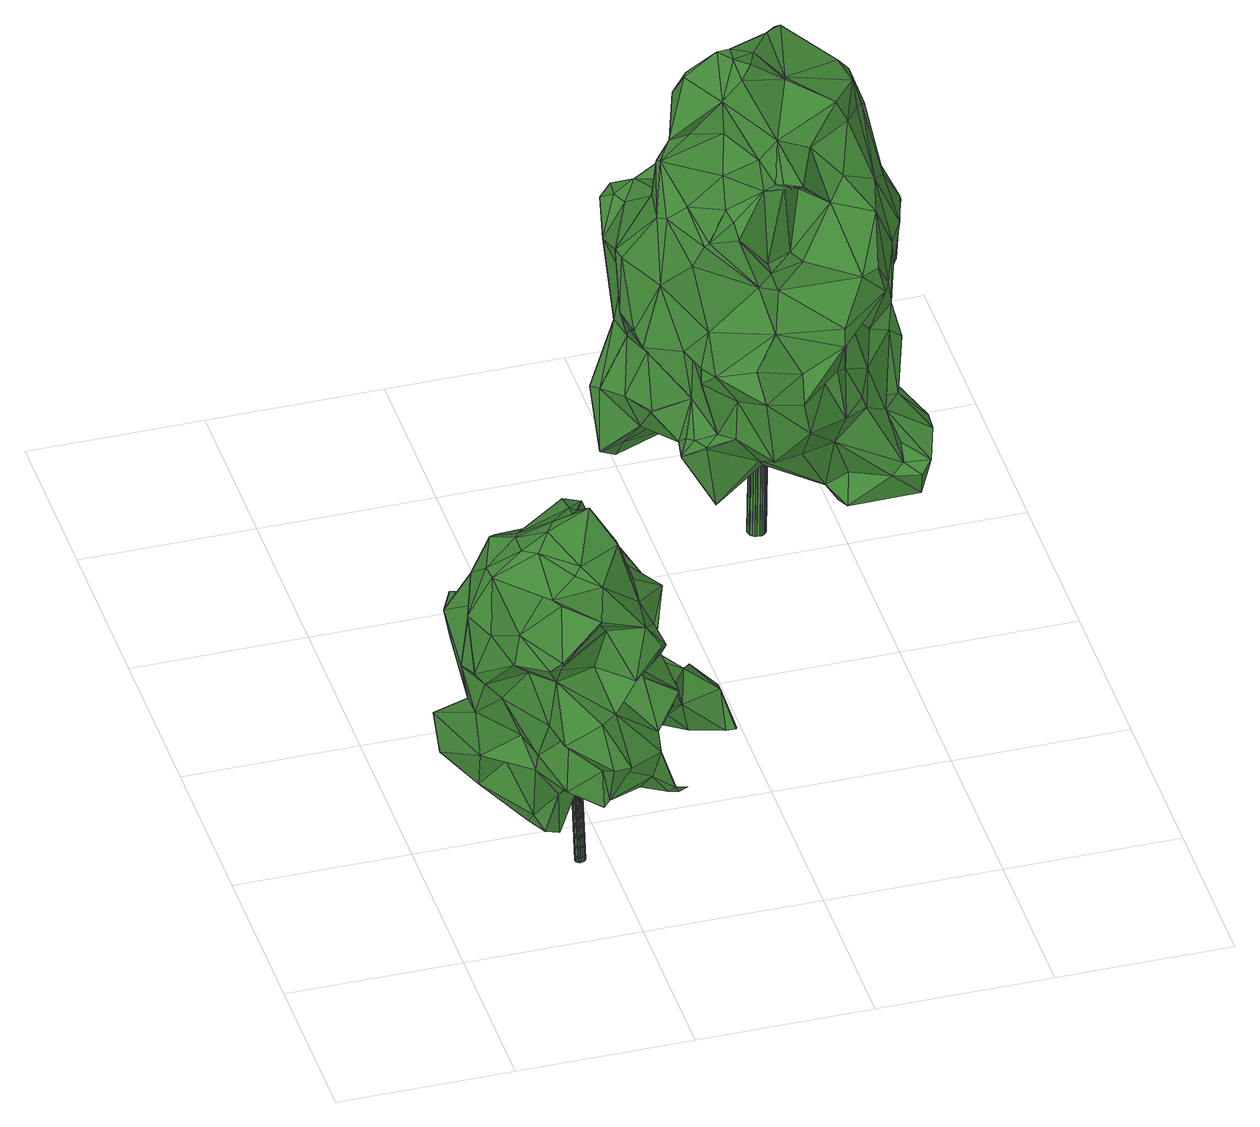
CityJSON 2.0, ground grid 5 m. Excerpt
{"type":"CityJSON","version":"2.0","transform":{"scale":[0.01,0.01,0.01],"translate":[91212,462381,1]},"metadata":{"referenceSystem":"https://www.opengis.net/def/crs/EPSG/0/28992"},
"CityObjects":{
"tree1":{"type":"SolitaryVegetationObject","attributes":{"gtid":214,"crown_width_m":6.85,"crown_median_z":7.04,"trunk_H_m":5.91,"trunk_DBH_m":0.288,"trunk_radius_m":0.144,"trunk_base_height_m":1.13,"original_gtid":"219"},"geometry":[{"type":"Solid","lod":"3","boundaries":[[[[0,1,2]],[[3,4,5]],[[6,7,8]],[[9,10,11]],[[12,13,14]],[[15,16,17]],[[18,19,20]],[[21,22,23]],[[24,10,25]],[[24,26,27]],[[28,29,27]],[[8,30,6]],[[31,32,11]],[[33,34,9]],[[35,16,36]],[[33,37,34]],[[8,7,38]],[[39,40,41]],[[42,43,44]],[[15,17,45]],[[30,46,45]],[[47,48,49]],[[50,51,52]],[[53,20,54]],[[28,27,35]],[[55,56,57]],[[58,59,60]],[[61,62,4]],[[63,64,65]],[[66,65,64]],[[67,68,69]],[[56,70,71]],[[72,73,74]],[[75,76,77]],[[43,39,41]],[[78,79,80]],[[81,59,82]],[[81,82,62]],[[83,38,7]],[[52,84,50]],[[85,50,86]],[[87,88,89]],[[90,91,69]],[[92,6,93]],[[2,94,0]],[[95,96,82]],[[95,82,97]],[[98,99,100]],[[101,13,1]],[[102,103,104]],[[43,42,76]],[[39,105,40]],[[88,106,107]],[[86,50,108]],[[44,109,77]],[[110,78,80]],[[110,80,98]],[[110,98,78]],[[111,112,113]],[[114,115,116]],[[117,118,119]],[[24,27,29]],[[120,14,121]],[[45,46,122]],[[86,123,85]],[[124,125,126]],[[124,126,127]],[[41,44,43]],[[76,39,43]],[[58,60,128]],[[129,130,112]],[[129,112,131]],[[16,35,27]],[[101,1,0]],[[9,32,33]],[[54,19,132]],[[53,54,132]],[[79,66,64]],[[133,134,135]],[[74,73,136]],[[137,15,122]],[[15,45,122]],[[138,139,83]],[[84,108,50]],[[138,83,140]],[[7,140,83]],[[4,141,5]],[[132,123,86]],[[142,143,136]],[[83,139,136]],[[76,42,144]],[[77,76,144]],[[144,42,44]],[[44,77,144]],[[134,130,129]],[[90,88,145]],[[146,52,68]],[[146,68,67]],[[111,113,69]],[[91,111,69]],[[104,103,21]],[[99,91,90]],[[147,148,149]],[[51,50,150]],[[95,18,96]],[[60,59,151]],[[39,76,75]],[[39,75,105]],[[87,89,152]],[[120,153,154]],[[107,145,88]],[[114,116,155]],[[142,136,153]],[[156,157,124]],[[150,158,159]],[[160,159,158]],[[16,63,17]],[[119,161,162]],[[100,145,78]],[[125,163,130]],[[164,89,68]],[[27,80,63]],[[23,165,150]],[[51,150,165]],[[99,98,91]],[[161,166,167]],[[41,168,44]],[[169,37,57]],[[49,95,97]],[[148,98,26]],[[148,26,25]],[[11,28,35]],[[5,170,3]],[[125,130,134]],[[19,158,85]],[[85,171,50]],[[55,57,172]],[[67,173,146]],[[161,55,166]],[[61,162,161]],[[71,174,109]],[[125,134,53]],[[153,120,175]],[[109,75,77]],[[11,36,31]],[[176,116,131]],[[177,178,149]],[[139,179,120]],[[180,179,139]],[[22,21,103]],[[150,159,23]],[[105,115,40]],[[114,40,115]],[[23,89,165]],[[181,73,72]],[[44,168,109]],[[32,31,181]],[[104,21,160]],[[112,176,131]],[[182,75,174]],[[12,179,180]],[[14,179,12]],[[104,48,128]],[[160,48,104]],[[111,176,112]],[[56,55,161]],[[159,21,23]],[[154,136,139]],[[124,127,108]],[[124,108,84]],[[62,141,4]],[[52,164,68]],[[109,57,56]],[[149,178,183]],[[114,183,178]],[[72,167,172]],[[72,172,184]],[[92,2,138]],[[138,2,185]],[[140,92,138]],[[27,63,16]],[[25,26,24]],[[38,186,8]],[[154,153,136]],[[35,36,11]],[[140,7,92]],[[120,154,139]],[[74,136,143]],[[142,187,143]],[[74,143,187]],[[33,181,184]],[[186,38,188]],[[11,32,9]],[[164,165,89]],[[188,73,31]],[[27,26,80]],[[98,80,26]],[[85,123,19]],[[132,19,123]],[[8,186,137]],[[160,21,159]],[[150,171,158]],[[147,155,176]],[[28,11,10]],[[55,172,166]],[[94,189,190]],[[0,94,190]],[[66,190,189]],[[106,191,107]],[[190,191,106]],[[192,152,193]],[[94,194,189]],[[66,191,190]],[[14,120,179]],[[105,75,182]],[[195,132,86]],[[86,108,195]],[[36,196,197]],[[34,178,9]],[[197,137,186]],[[15,137,197]],[[6,30,194]],[[6,194,93]],[[72,74,187]],[[119,118,198]],[[192,106,152]],[[172,167,166]],[[199,194,30]],[[181,31,200]],[[72,184,181]],[[69,89,88]],[[102,121,14]],[[83,136,188]],[[83,188,38]],[[177,9,178]],[[181,200,73]],[[161,167,201]],[[142,201,167]],[[84,146,156]],[[67,69,113]],[[88,90,69]],[[71,109,56]],[[96,141,62]],[[49,160,158]],[[92,93,2]],[[191,66,79]],[[6,92,7]],[[192,193,190]],[[191,145,107]],[[79,145,191]],[[70,202,135]],[[152,106,87]],[[106,88,87]],[[101,152,22]],[[23,22,152]],[[168,57,109]],[[49,97,47]],[[64,80,79]],[[177,10,9]],[[25,10,177]],[[128,47,58]],[[49,158,95]],[[19,95,158]],[[101,22,13]],[[5,117,170]],[[65,199,17]],[[56,203,70]],[[119,203,161]],[[91,147,111]],[[91,98,147]],[[147,98,148]],[[176,111,147]],[[161,203,56]],[[126,132,195]],[[36,197,204]],[[36,204,31]],[[151,142,205]],[[198,203,119]],[[133,53,134]],[[70,203,202]],[[34,168,178]],[[168,206,178]],[[13,103,102]],[[90,145,99]],[[100,99,145]],[[51,165,164]],[[51,164,52]],[[160,49,48]],[[125,157,163]],[[69,68,89]],[[175,121,102]],[[13,102,14]],[[102,104,128]],[[128,60,102]],[[96,207,141]],[[95,19,18]],[[151,102,60]],[[8,46,30]],[[118,117,207]],[[5,207,117]],[[5,141,207]],[[64,63,80]],[[175,120,121]],[[152,89,23]],[[59,61,151]],[[142,151,201]],[[161,201,151]],[[161,151,61]],[[198,18,133]],[[118,18,198]],[[18,118,96]],[[146,157,156]],[[63,65,17]],[[124,157,125]],[[25,149,148]],[[32,181,33]],[[177,149,25]],[[182,134,115]],[[182,115,105]],[[116,115,134]],[[129,116,134]],[[129,131,116]],[[33,184,37]],[[172,37,184]],[[187,167,72]],[[137,122,8]],[[109,174,75]],[[142,167,187]],[[37,172,57]],[[150,50,171]],[[85,158,171]],[[96,118,207]],[[188,31,204]],[[186,204,197]],[[188,204,186]],[[57,168,34]],[[57,34,169]],[[132,126,53]],[[53,126,125]],[[29,10,24]],[[28,10,29]],[[98,100,78]],[[94,2,93]],[[8,122,46]],[[1,12,2]],[[2,12,185]],[[114,155,183]],[[149,183,155]],[[149,155,147]],[[176,155,116]],[[93,194,94]],[[52,146,84]],[[199,189,194]],[[139,138,180]],[[13,12,1]],[[0,190,193]],[[79,78,145]],[[96,62,82]],[[189,199,66]],[[65,66,199]],[[169,34,37]],[[151,205,102]],[[102,205,175]],[[175,205,153]],[[153,205,142]],[[117,208,170]],[[192,190,106]],[[0,193,101]],[[152,101,193]],[[47,128,48]],[[22,103,13]],[[59,81,61]],[[62,61,81]],[[41,40,206]],[[71,70,135]],[[114,206,40]],[[198,135,202]],[[198,133,135]],[[135,174,71]],[[134,174,135]],[[182,174,134]],[[168,41,206]],[[185,180,138]],[[185,12,180]],[[198,202,203]],[[136,73,188]],[[30,45,199]],[[199,45,17]],[[36,16,196]],[[15,196,16]],[[197,196,15]],[[31,73,200]],[[156,124,84]],[[112,130,163]],[[206,114,178]],[[163,173,112]],[[112,173,113]],[[97,82,47]],[[58,47,82]],[[58,82,59]],[[67,113,173]],[[163,157,173]],[[146,173,157]],[[170,208,3]],[[4,3,208]],[[61,208,162]],[[4,208,61]],[[119,208,117]],[[162,208,119]],[[108,127,209]],[[108,209,195]],[[126,195,209]],[[126,209,127]],[[133,18,20]],[[133,20,53]],[[54,20,19]],[[210,211,212]],[[210,212,213]],[[213,212,214]],[[213,214,215]],[[212,211,216]],[[212,216,214]],[[214,216,217]],[[214,217,215]],[[216,211,218]],[[216,218,217]],[[217,218,219]],[[217,219,215]],[[218,211,220]],[[218,220,219]],[[219,220,221]],[[219,221,215]],[[220,211,222]],[[220,222,221]],[[221,222,223]],[[221,223,215]],[[222,211,224]],[[222,224,223]],[[223,224,225]],[[223,225,215]],[[224,211,226]],[[224,226,225]],[[225,226,227]],[[225,227,215]],[[226,211,228]],[[226,228,227]],[[227,228,229]],[[227,229,215]],[[228,211,230]],[[228,230,229]],[[229,230,231]],[[229,231,215]],[[230,211,232]],[[230,232,231]],[[231,232,233]],[[231,233,215]],[[232,211,234]],[[232,234,233]],[[233,234,235]],[[233,235,215]],[[234,211,236]],[[234,236,235]],[[235,236,237]],[[235,237,215]],[[236,211,238]],[[236,238,237]],[[237,238,239]],[[237,239,215]],[[238,211,240]],[[238,240,239]],[[239,240,241]],[[239,241,215]],[[240,211,242]],[[240,242,241]],[[241,242,243]],[[241,243,215]],[[242,211,244]],[[242,244,243]],[[243,244,245]],[[243,245,215]],[[244,211,246]],[[244,246,245]],[[245,246,247]],[[245,247,215]],[[246,211,248]],[[246,248,247]],[[247,248,249]],[[247,249,215]],[[248,211,250]],[[248,250,249]],[[249,250,251]],[[249,251,215]],[[250,211,252]],[[250,252,251]],[[251,252,253]],[[251,253,215]],[[252,211,254]],[[252,254,253]],[[253,254,255]],[[253,255,215]],[[254,211,256]],[[254,256,255]],[[255,256,257]],[[255,257,215]],[[256,211,258]],[[256,258,257]],[[257,258,259]],[[257,259,215]],[[258,211,210]],[[258,210,259]],[[259,210,213]],[[259,213,215]]]]}]},
"tree2":{"type":"SolitaryVegetationObject","attributes":{"gtid":151,"crown_width_m":9.43,"crown_median_z":9.44,"trunk_H_m":8.16,"trunk_DBH_m":0.513,"trunk_radius_m":0.256,"trunk_base_height_m":1.28,"original_gtid":"155"},"geometry":[{"type":"Solid","lod":"3","boundaries":[[[[260,261,262]],[[263,264,265]],[[266,267,268]],[[260,266,268]],[[269,270,271]],[[272,273,274]],[[270,275,271]],[[276,277,278]],[[279,280,281]],[[282,283,284]],[[285,286,287]],[[276,288,277]],[[289,278,290]],[[291,290,292]],[[293,294,295]],[[296,294,293]],[[297,298,299]],[[300,278,277]],[[301,278,300]],[[302,289,291]],[[291,289,290]],[[303,304,305]],[[306,307,308]],[[306,308,309]],[[310,311,291]],[[312,313,269]],[[301,290,278]],[[314,287,315]],[[314,315,316]],[[317,318,319]],[[320,321,322]],[[266,285,287]],[[305,304,323]],[[324,325,326]],[[289,276,278]],[[327,313,328]],[[329,330,331]],[[332,333,334]],[[332,334,335]],[[305,323,336]],[[337,306,338]],[[339,340,341]],[[342,343,344]],[[297,345,298]],[[297,316,345]],[[324,326,346]],[[347,348,349]],[[350,351,352]],[[353,354,348]],[[355,344,356]],[[341,357,339]],[[358,359,321]],[[360,321,359]],[[361,362,363]],[[305,284,303]],[[303,284,283]],[[364,365,366]],[[282,284,305]],[[312,269,367]],[[368,369,370]],[[371,370,369]],[[372,365,331]],[[373,322,374]],[[375,376,343]],[[377,373,378]],[[272,378,373]],[[272,373,328]],[[379,325,380]],[[367,269,271]],[[367,271,370]],[[381,382,353]],[[335,383,332]],[[384,383,335]],[[314,385,267]],[[386,387,388]],[[291,311,302]],[[389,390,391]],[[392,393,394]],[[395,310,292]],[[270,396,275]],[[397,398,399]],[[313,273,328]],[[400,333,401]],[[286,285,402]],[[403,404,405]],[[403,377,404]],[[406,352,407]],[[406,407,263]],[[408,409,410]],[[317,411,412]],[[263,412,406]],[[309,409,408]],[[309,340,413]],[[339,413,340]],[[357,341,414]],[[415,416,323]],[[417,418,419]],[[263,420,264]],[[408,410,421]],[[322,321,422]],[[328,373,327]],[[373,423,327]],[[424,318,387]],[[425,377,426]],[[427,302,329]],[[315,419,428]],[[429,318,317]],[[409,364,410]],[[272,274,404]],[[310,330,311]],[[430,412,411]],[[431,356,343]],[[356,344,343]],[[317,412,263]],[[432,433,434]],[[427,289,302]],[[435,436,437]],[[324,380,325]],[[424,282,305]],[[438,439,440]],[[441,442,443]],[[360,433,321]],[[286,444,287]],[[371,274,312]],[[445,308,446]],[[426,447,345]],[[396,441,275]],[[271,275,441]],[[448,442,396]],[[419,434,428]],[[304,449,450]],[[430,304,450]],[[345,316,451]],[[266,452,285]],[[260,452,266]],[[285,262,402]],[[312,367,371]],[[366,410,364]],[[453,397,399]],[[380,454,381]],[[379,380,381]],[[379,381,353]],[[268,267,363]],[[455,456,457]],[[355,458,344]],[[459,460,461]],[[349,462,463]],[[464,463,462]],[[465,466,326]],[[431,343,376]],[[350,334,351]],[[349,463,347]],[[402,341,467]],[[402,467,286]],[[385,297,361]],[[264,400,455]],[[327,270,269]],[[327,468,270]],[[313,327,269]],[[303,283,357]],[[297,314,316]],[[468,374,469]],[[410,366,421]],[[353,348,379]],[[470,471,427]],[[324,472,380]],[[380,472,454]],[[288,473,277]],[[301,389,290]],[[329,470,427]],[[459,279,281]],[[474,386,475]],[[454,382,381]],[[271,441,370]],[[476,375,477]],[[312,274,273]],[[400,264,420]],[[367,370,371]],[[415,411,416]],[[313,312,273]],[[473,288,471]],[[399,470,445]],[[339,478,413]],[[357,478,339]],[[344,432,479]],[[344,479,342]],[[408,340,309]],[[376,480,431]],[[358,321,320]],[[349,354,481]],[[334,333,351]],[[400,351,333]],[[482,483,484]],[[277,398,485]],[[486,487,456]],[[320,322,425]],[[316,315,451]],[[463,488,489]],[[308,307,490]],[[399,491,453]],[[424,305,336]],[[436,492,478]],[[465,347,489]],[[465,489,493]],[[268,483,260]],[[369,494,274]],[[438,475,457]],[[438,440,475]],[[495,337,435]],[[458,432,344]],[[496,490,307]],[[413,338,309]],[[308,445,470]],[[459,461,279]],[[391,292,389]],[[290,389,292]],[[497,498,459]],[[499,498,497]],[[495,496,337]],[[399,398,473]],[[347,379,348]],[[461,472,500]],[[262,452,260]],[[285,452,262]],[[501,393,466]],[[417,287,444]],[[470,399,473]],[[421,502,417]],[[418,417,502]],[[425,358,320]],[[503,494,369]],[[405,494,503]],[[337,307,306]],[[337,496,307]],[[345,447,298]],[[453,293,481]],[[439,504,294]],[[375,343,342]],[[405,274,494]],[[404,274,405]],[[391,390,461]],[[372,505,365]],[[431,330,395]],[[398,397,485]],[[486,456,455]],[[470,473,471]],[[311,330,302]],[[299,361,297]],[[486,401,332]],[[297,385,314]],[[300,472,390]],[[461,390,472]],[[400,420,351]],[[356,443,442]],[[376,375,506]],[[473,398,277]],[[480,331,330]],[[480,372,331]],[[475,424,474]],[[507,345,451]],[[503,369,508]],[[324,500,472]],[[349,348,354]],[[384,487,383]],[[453,481,397]],[[479,509,477]],[[352,406,510]],[[440,439,511]],[[421,340,408]],[[512,260,513]],[[493,489,488]],[[335,493,488]],[[332,401,333]],[[438,464,439]],[[487,464,438]],[[453,491,293]],[[514,515,430]],[[495,491,496]],[[323,304,415]],[[445,446,496]],[[281,516,459]],[[517,518,519]],[[382,485,397]],[[507,451,358]],[[301,300,390]],[[424,336,318]],[[300,454,472]],[[422,442,448]],[[298,447,299]],[[389,301,390]],[[393,403,405]],[[325,465,326]],[[520,434,521]],[[520,521,451]],[[376,506,505]],[[366,502,421]],[[517,356,431]],[[325,347,465]],[[325,379,347]],[[508,460,503]],[[460,517,519]],[[508,517,460]],[[508,368,517]],[[370,356,368]],[[517,368,356]],[[382,354,353]],[[324,346,500]],[[397,481,354]],[[397,354,382]],[[272,404,377]],[[261,402,262]],[[403,426,377]],[[403,447,426]],[[522,509,418]],[[407,352,420]],[[407,420,263]],[[428,434,520]],[[428,520,315]],[[411,317,319]],[[454,485,382]],[[369,368,508]],[[463,489,347]],[[523,524,503]],[[272,377,378]],[[425,507,358]],[[505,509,522]],[[310,291,292]],[[395,292,431]],[[455,400,401]],[[434,433,521]],[[317,263,265]],[[300,485,454]],[[385,361,363]],[[431,518,517]],[[292,518,431]],[[393,525,526]],[[350,526,525]],[[352,351,420]],[[352,510,299]],[[422,458,442]],[[503,524,405]],[[527,403,528]],[[529,466,493]],[[417,419,315]],[[329,302,330]],[[444,421,417]],[[296,293,530]],[[429,265,388]],[[429,388,387]],[[531,326,466]],[[492,338,478]],[[295,349,481]],[[417,315,287]],[[495,293,491]],[[530,293,495]],[[391,518,292]],[[338,306,309]],[[396,270,469]],[[468,469,270]],[[327,374,468]],[[458,422,433]],[[321,433,422]],[[527,447,403]],[[317,265,429]],[[476,509,505]],[[287,267,266]],[[314,267,287]],[[267,385,363]],[[277,485,300]],[[503,499,523]],[[497,523,499]],[[480,505,372]],[[480,376,505]],[[501,466,529]],[[427,471,289]],[[276,289,471]],[[532,401,486]],[[505,522,502]],[[505,502,366]],[[272,328,273]],[[419,533,534]],[[419,534,434]],[[332,383,486]],[[487,486,383]],[[487,463,464]],[[429,387,318]],[[265,264,535]],[[455,535,264]],[[476,477,509]],[[430,411,415]],[[415,304,430]],[[432,458,433]],[[419,418,533]],[[460,499,503]],[[528,526,350]],[[481,293,295]],[[369,274,371]],[[280,279,346]],[[356,370,443]],[[315,520,451]],[[418,509,533]],[[373,374,423]],[[434,534,432]],[[396,442,441]],[[448,396,469]],[[448,469,422]],[[441,443,370]],[[425,373,377]],[[436,283,437]],[[440,536,475]],[[425,322,373]],[[460,498,499]],[[459,498,460]],[[465,493,466]],[[260,450,261]],[[261,341,402]],[[355,442,458]],[[355,356,442]],[[531,405,537]],[[524,537,405]],[[430,515,538]],[[430,538,412]],[[412,538,406]],[[366,365,505]],[[349,295,462]],[[437,536,435]],[[399,445,491]],[[496,491,445]],[[532,455,401]],[[276,471,288]],[[329,539,470]],[[261,450,449]],[[331,365,539]],[[539,365,364]],[[539,364,409]],[[539,329,331]],[[282,437,283]],[[357,283,436]],[[304,303,357]],[[357,414,304]],[[531,466,405]],[[444,286,467]],[[340,467,341]],[[352,528,350]],[[487,384,463]],[[540,516,280]],[[541,516,540]],[[527,528,447]],[[352,299,528]],[[294,542,511]],[[497,543,523]],[[281,280,516]],[[497,544,543]],[[280,346,537]],[[459,516,544]],[[497,459,544]],[[461,518,391]],[[460,519,518]],[[461,460,518]],[[361,510,538]],[[299,510,361]],[[406,538,510]],[[309,308,545]],[[309,545,409]],[[532,486,455]],[[528,403,526]],[[526,403,393]],[[541,280,543]],[[543,280,523]],[[523,537,524]],[[543,544,541]],[[421,467,340]],[[444,467,421]],[[515,361,538]],[[541,540,280]],[[334,350,525]],[[334,525,393]],[[424,386,474]],[[424,387,386]],[[388,535,386]],[[388,265,535]],[[475,386,457]],[[342,477,375]],[[435,440,542]],[[435,542,495]],[[418,502,522]],[[542,440,511]],[[490,496,446]],[[490,446,308]],[[470,545,308]],[[409,545,539]],[[470,539,545]],[[500,346,279]],[[500,279,461]],[[463,384,488]],[[384,335,488]],[[363,483,268]],[[435,492,436]],[[337,492,435]],[[416,411,319]],[[323,416,319]],[[323,319,336]],[[338,413,478]],[[515,482,484]],[[480,330,431]],[[395,330,310]],[[319,318,336]],[[342,479,477]],[[435,536,440]],[[393,405,466]],[[386,535,457]],[[457,535,455]],[[447,528,299]],[[426,507,425]],[[345,507,426]],[[521,433,360]],[[358,451,359]],[[521,360,359]],[[451,521,359]],[[531,537,346]],[[482,260,483]],[[438,457,456]],[[438,456,487]],[[439,464,504]],[[295,294,504]],[[544,516,541]],[[450,260,512]],[[514,512,513]],[[346,326,531]],[[492,337,338]],[[530,495,296]],[[296,495,542]],[[533,509,534]],[[479,432,534]],[[479,534,509]],[[280,537,523]],[[392,334,393]],[[392,394,334]],[[505,506,476]],[[375,476,506]],[[394,393,501]],[[394,501,334]],[[334,501,335]],[[493,335,501]],[[493,501,529]],[[482,513,260]],[[515,484,361]],[[361,484,362]],[[362,484,483]],[[363,362,483]],[[515,513,482]],[[322,422,374]],[[469,374,422]],[[423,374,327]],[[462,504,464]],[[295,504,462]],[[475,536,424]],[[296,542,294]],[[294,511,439]],[[437,424,536]],[[437,282,424]],[[357,436,478]],[[414,449,304]],[[341,449,414]],[[341,261,449]],[[430,450,512]],[[430,512,514]],[[514,513,515]],[[546,547,548]],[[546,548,549]],[[549,548,550]],[[549,550,551]],[[548,547,552]],[[548,552,550]],[[550,552,553]],[[550,553,551]],[[552,547,554]],[[552,554,553]],[[553,554,555]],[[553,555,551]],[[554,547,556]],[[554,556,555]],[[555,556,557]],[[555,557,551]],[[556,547,558]],[[556,558,557]],[[557,558,559]],[[557,559,551]],[[558,547,560]],[[558,560,559]],[[559,560,561]],[[559,561,551]],[[560,547,562]],[[560,562,561]],[[561,562,563]],[[561,563,551]],[[562,547,564]],[[562,564,563]],[[563,564,565]],[[563,565,551]],[[564,547,566]],[[564,566,565]],[[565,566,567]],[[565,567,551]],[[566,547,568]],[[566,568,567]],[[567,568,569]],[[567,569,551]],[[568,547,570]],[[568,570,569]],[[569,570,571]],[[569,571,551]],[[570,547,572]],[[570,572,571]],[[571,572,573]],[[571,573,551]],[[572,547,574]],[[572,574,573]],[[573,574,575]],[[573,575,551]],[[574,547,576]],[[574,576,575]],[[575,576,577]],[[575,577,551]],[[576,547,578]],[[576,578,577]],[[577,578,579]],[[577,579,551]],[[578,547,580]],[[578,580,579]],[[579,580,581]],[[579,581,551]],[[580,547,582]],[[580,582,581]],[[581,582,583]],[[581,583,551]],[[582,547,584]],[[582,584,583]],[[583,584,585]],[[583,585,551]],[[584,547,586]],[[584,586,585]],[[585,586,587]],[[585,587,551]],[[586,547,588]],[[586,588,587]],[[587,588,589]],[[587,589,551]],[[588,547,590]],[[588,590,589]],[[589,590,591]],[[589,591,551]],[[590,547,592]],[[590,592,591]],[[591,592,593]],[[591,593,551]],[[592,547,594]],[[592,594,593]],[[593,594,595]],[[593,595,551]],[[594,547,546]],[[594,546,595]],[[595,546,549]],[[595,549,551]]]]}]}
},
"vertices":[
[119,376,875],[154,270,878],[184,363,998],[658,120,376],[622,111,388],[635,125,362],[336,357,1125],[388,219,1099],[455,368,1173],[635,527,633],[593,574,767],[648,459,816],[239,290,848],[201,208,814],[274,120,842],[482,539,1067],[477,579,1025],[429,540,1085],[459,299,360],[350,299,285],[450,331,335],[195,307,634],[150,312,686],[137,365,558],[573,599,776],[520,572,696],[462,626,841],[538,652,882],[614,623,821],[599,617,804],[362,395,1127],[654,353,883],[648,442,807],[589,416,736],[588,455,602],[576,600,887],[558,513,886],[653,333,568],[510,286,1097],[768,470,397],[728,515,433],[771,500,489],[865,367,351],[834,443,447],[832,411,456],[426,462,1110],[417,400,1135],[406,65,522],[340,162,582],[328,137,415],[162,419,272],[64,453,376],[81,484,349],[438,363,314],[436,348,316],[675,268,585],[670,274,576],[690,351,551],[420,7,559],[471,12,557],[403,59,680],[574,86,535],[559,114,436],[436,585,1001],[407,573,980],[345,550,999],[256,588,966],[224,600,428],[144,501,447],[227,597,549],[626,350,549],[685,362,463],[614,229,752],[589,209,872],[610,161,832],[741,408,340],[840,400,350],[835,369,348],[332,638,823],[308,626,853],[428,627,858],[452,73,512],[426,67,417],[434,163,1059],[186,475,289],[279,293,235],[275,332,190],[147,514,664],[141,626,624],[145,464,531],[252,713,661],[329,683,641],[305,338,1073],[268,370,1066],[183,418,993],[428,233,418],[545,189,349],[409,65,400],[362,662,718],[302,704,669],[260,626,734],[124,322,719],[304,164,769],[247,229,767],[289,180,615],[710,452,348],[105,559,765],[146,645,756],[306,420,195],[712,363,465],[357,616,796],[323,593,527],[405,566,407],[251,607,480],[617,592,475],[624,471,408],[540,567,453],[603,138,368],[547,190,352],[523,203,455],[314,121,858],[306,122,841],[439,433,1121],[307,281,184],[307,420,198],[373,435,350],[358,423,166],[359,441,151],[304,75,618],[446,552,412],[417,543,396],[465,595,430],[356,307,150],[493,376,387],[517,420,382],[591,422,451],[550,154,908],[440,433,1117],[310,216,1003],[431,162,944],[370,210,1076],[605,126,367],[517,131,752],[596,155,835],[863,365,350],[200,665,734],[236,490,372],[438,557,591],[494,572,682],[476,554,623],[152,367,408],[453,105,672],[107,397,696],[455,205,879],[433,186,914],[539,567,457],[250,430,312],[310,445,346],[274,257,413],[253,325,485],[275,233,479],[586,155,552],[576,150,522],[347,458,379],[96,489,472],[47,457,508],[545,301,653],[556,218,720],[736,433,530],[651,351,557],[656,123,375],[223,367,373],[675,271,588],[312,529,437],[679,388,418],[312,158,813],[466,615,440],[634,530,632],[612,506,606],[312,125,858],[338,228,969],[609,263,759],[677,425,358],[542,481,577],[597,258,738],[336,313,992],[523,341,1065],[581,195,752],[554,227,940],[220,511,1023],[168,514,909],[187,558,801],[155,452,850],[131,410,854],[272,443,1057],[356,423,164],[472,497,943],[504,401,1016],[496,260,431],[290,492,1032],[573,282,808],[493,206,646],[498,383,525],[459,265,560],[567,333,937],[428,224,751],[666,456,448],[602,136,365],[622,115,389],[357,438,151],[439,351,13],[425,352,13],[439,355,13],[423,373,605],[423,377,605],[409,374,604],[438,359,13],[421,381,604],[436,362,13],[419,384,604],[433,364,13],[416,386,604],[429,366,13],[413,388,604],[426,366,13],[409,388,604],[422,366,12],[405,388,604],[418,365,12],[402,387,603],[415,362,12],[399,385,603],[413,360,12],[396,382,604],[411,356,13],[395,378,604],[411,353,13],[394,374,604],[411,349,13],[395,371,604],[412,345,13],[396,367,604],[415,342,13],[398,364,604],[417,340,13],[401,362,604],[421,338,13],[404,360,605],[424,338,14],[408,360,605],[428,338,14],[412,360,605],[432,339,14],[415,361,605],[435,341,14],[418,364,605],[437,344,14],[421,366,605],[439,348,14],[422,370,605],
[1249,1443,1286],[1172,1568,1263],[1148,1456,1236],[1579,1727,1384],[1592,1814,1356],[1562,1813,1392],[1163,1378,1186],[1248,1367,1067],[1251,1409,1067],[1633,1274,368],[1622,1215,366],[1436,1245,368],[1607,1387,576],[1683,1362,507],[1609,1428,582],[1420,1222,359],[938,1878,471],[963,1882,477],[958,1771,367],[1301,1803,663],[1320,1775,842],[1217,1749,736],[1133,1838,1390],[1109,1841,1358],[1137,1807,1443],[1077,1369,1200],[1064,1368,1193],[1201,1324,1060],[944,1889,489],[885,1709,378],[950,1725,331],[896,1645,332],[1039,1631,398],[1251,1920,876],[1328,1970,962],[1402,1952,873],[1322,1898,1022],[1487,1311,1046],[1535,1331,1052],[1563,1445,1152],[1092,1876,448],[976,1765,354],[843,1614,376],[1130,1795,1436],[1196,1657,1442],[1218,1788,1509],[980,1852,1010],[961,1892,1011],[909,1815,930],[893,1642,1022],[909,1618,391],[846,1612,375],[1683,1364,504],[1671,1292,499],[1258,1333,1033],[1217,1217,977],[1409,1212,959],[1389,1726,1434],[1378,1861,1487],[1314,1767,1503],[1465,1240,699],[1407,1196,672],[1478,1241,662],[1246,1728,1521],[1466,1894,494],[1485,1970,480],[1582,1881,669],[1642,1188,492],[1669,1268,535],[850,1639,567],[937,1553,485],[897,1560,587],[1647,1865,1034],[1653,1815,1076],[1726,1786,922],[1739,1820,885],[1253,1783,1515],[1020,1899,1046],[1048,1719,1122],[1004,1629,1305],[984,1554,1171],[1009,1609,1316],[1033,1235,618],[1066,1265,404],[1180,1244,542],[1558,1335,966],[1392,1805,668],[1522,1980,705],[1414,2052,586],[1449,2030,764],[1665,1573,1004],[1649,1677,1090],[1594,1571,1165],[1360,2086,440],[1382,2058,598],[1183,1246,542],[1213,1331,460],[1055,1680,1326],[1416,1236,806],[1386,1203,830],[1350,1200,797],[1449,1494,1170],[1369,1526,1210],[1324,1449,1063],[905,1548,821],[954,1541,737],[919,1465,817],[1611,1322,398],[1406,1444,469],[1477,1441,498],[1417,1315,403],[1585,1371,438],[949,1483,585],[1543,1287,608],[1570,1206,484],[969,1267,583],[986,1351,570],[1601,1451,742],[1541,1362,595],[1480,2020,491],[1414,2000,443],[1361,2084,438],[1257,2009,476],[1616,1905,1018],[1577,1913,945],[1357,1438,1033],[1460,1958,1303],[1410,1895,1476],[1424,1898,1475],[1006,1730,363],[1097,1744,411],[1086,1669,407],[1644,1760,760],[1651,1593,842],[1683,1762,740],[988,1592,450],[1419,1219,360],[1173,2012,620],[1121,1885,583],[993,1928,744],[1626,1780,1259],[1638,1840,1080],[1055,1506,1228],[1627,1523,775],[1640,1468,702],[1594,1631,645],[1536,1626,1331],[1587,1719,1296],[900,1601,1021],[889,1583,858],[906,1507,844],[1382,1699,1448],[1503,1623,1401],[1007,1685,1150],[1114,1693,1323],[1251,1655,1503],[1284,1690,1525],[1070,1351,917],[1024,1265,869],[1040,1179,898],[1608,1745,1282],[967,1461,1017],[1376,1197,599],[1577,1257,514],[1285,1845,1365],[1497,1298,749],[1538,1426,777],[833,1679,550],[1146,1145,918],[1425,1895,1478],[1329,1589,1334],[1102,1427,443],[1177,1086,652],[1276,1082,732],[1152,1074,858],[1200,1883,1175],[1123,1800,1256],[1131,1842,1281],[1362,2072,1149],[1334,2047,1034],[1283,2019,1157],[1399,1244,368],[1371,1265,408],[1371,1268,405],[1034,1380,1126],[967,1871,896],[932,1921,984],[1578,1383,958],[1432,1260,441],[1200,1656,1335],[1273,1572,1292],[1404,1192,915],[1158,1418,1217],[1151,2034,721],[1268,1894,410],[1549,1945,1265],[1448,1965,1199],[1472,2026,1274],[1283,1187,586],[1179,1642,673],[1268,1543,557],[1238,1717,530],[1458,1972,869],[1519,1983,851],[1432,2003,997],[1585,1885,670],[1698,1762,728],[1004,1526,1184],[1613,1171,458],[1535,1194,454],[919,1744,708],[907,1734,540],[1280,1863,411],[984,1866,624],[1369,1926,1252],[1366,1997,1252],[1013,1287,614],[1032,1237,622],[1083,1737,1216],[1101,1191,669],[946,1481,582],[1272,2044,718],[1317,1411,1302],[1307,1447,1289],[1348,1414,1299],[1148,1925,492],[1591,1931,1038],[1552,2017,1030],[1572,1811,761],[1598,1866,715],[930,1919,988],[1070,1909,844],[1135,1820,1080],[1697,1811,747],[1584,1425,593],[1099,1920,1021],[971,1957,999],[1277,1489,790],[1171,1526,624],[1342,1463,643],[1315,1834,549],[1710,1764,732],[1012,1392,837],[1435,1498,608],[1370,1985,967],[1030,1379,685],[997,1317,602],[1464,1377,882],[1376,1483,545],[1065,1249,652],[1500,1548,1210],[1311,2019,1032],[1287,1457,1290],[1317,1414,1304],[1306,1448,1293],[1350,1413,1302],[1171,1657,851],[1210,1471,465],[1101,1637,462],[1264,1540,557],[1281,1176,861],[1267,1111,808],[1030,1367,831],[1424,1585,770],[1512,1615,706],[1570,1677,975],[1652,1591,844],[1539,1517,941],[1625,1506,992],[1710,1766,728],[1203,1855,906],[1590,1753,734],[1602,1839,1078],[1010,1214,858],[1104,1187,798],[1517,1941,1296],[1301,1891,1240],[1508,1698,749],[1417,1576,1301],[931,1655,714],[1283,1599,966],[1341,1584,944],[1265,1962,1097],[1403,1602,896],[1211,1533,856],[923,1678,905],[1301,1603,27],[1275,1602,28],[1300,1609,27],[1319,1625,843],[1318,1631,843],[1293,1624,844],[1297,1615,27],[1315,1638,843],[1293,1621,27],[1311,1643,843],[1287,1624,27],[1306,1647,843],[1281,1627,27],[1299,1649,843],[1274,1628,27],[1293,1650,843],[1268,1627,28],[1286,1649,843],[1262,1624,28],[1280,1646,843],[1256,1620,28],[1275,1642,844],[1252,1614,28],[1271,1636,844],[1250,1608,28],[1269,1630,844],[1249,1601,29],[1268,1623,844],[1251,1595,29],[1269,1617,844],[1253,1589,29],[1272,1611,844],[1257,1583,29],[1276,1605,844],[1263,1579,29],[1281,1602,844],[1269,1577,29],[1288,1599,844],[1276,1576,29],[1294,1598,844],[1282,1577,28],[1301,1600,844],[1288,1580,28],[1307,1602,844],[1294,1584,28],[1312,1607,844],[1298,1590,28],[1316,1612,843],[1300,1596,28],[1318,1618,843]
]}
